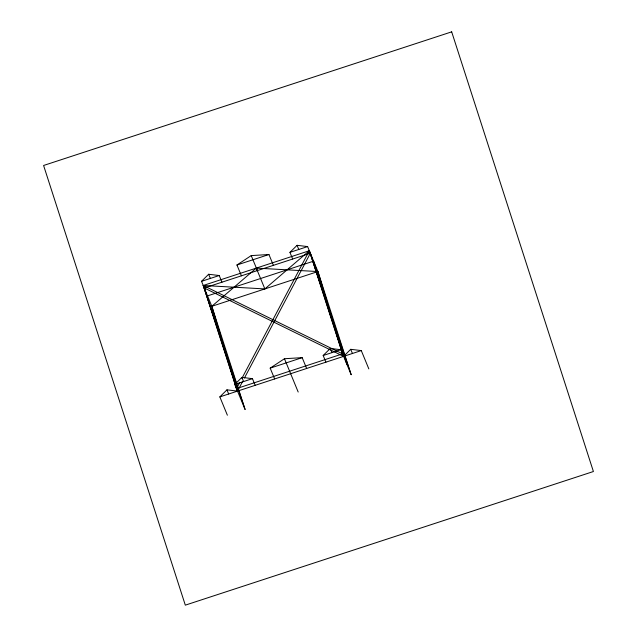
<?xml version="1.0" encoding="UTF-8"?>
<svg xmlns="http://www.w3.org/2000/svg" width="637" height="637" viewBox="0 0 637 637"><rect width="100%" height="100%" fill="white"/><g stroke="black" fill="none" stroke-linecap="round" stroke-linejoin="round"><path stroke-width="0.96" d="M239.711 382.503L236.486 388.61L203.243 285.48L309.335 250.739L351.154 374.683L340.859 349.713L330.3 348.439L323.174 355.502L325.921 362.158M242.02 378.139L309.335 250.739L342.579 353.869L236.486 388.61L211.818 306.293L201.531 281.315L208.649 274.26L219.208 275.526L221.955 282.191M227.377 415.213L219.837 396.899L226.955 389.836L237.513 391.11L242.586 381.507M244.433 378.02L310.362 253.239L343.606 356.37L350.732 349.315L361.283 350.581L368.831 368.895M292.678 259.028L289.939 252.371L297.065 245.317L307.615 246.583L317.911 271.553L351.154 374.683M245.062 409.424L203.243 285.48L342.579 353.869L317.911 271.553L256.289 268.113L211.818 306.293L245.062 409.424L234.766 384.445L241.893 377.391L252.451 378.657L255.198 385.321M203.243 285.48L264.865 288.919L309.335 250.739M241.407 275.821L236.94 265L251.225 255.596L268.941 254.521L273.4 265.342M274.643 378.951L270.184 368.13L284.468 358.727L302.177 357.652L306.644 368.473M236.94 265L268.941 254.521M201.531 281.315L219.208 275.526M289.939 252.371L307.615 246.583M237.513 391.11L204.27 287.98L310.362 253.239M207.535 295.887L313.619 261.146L346.862 364.276M211.818 306.293L317.911 271.553M270.184 368.13L302.177 357.652M234.766 384.445L252.451 378.657M323.174 355.502L340.859 349.713M219.837 396.899L361.283 350.581M204.27 287.98L343.606 356.37M350.732 349.315L352.444 353.471M297.065 245.317L298.777 249.473M330.3 348.439L332.02 352.603M251.225 255.596L257.404 270.582M256.289 268.113L264.865 288.919M284.468 358.727L298.188 392.026M208.649 274.26L210.369 278.425M241.893 377.391L243.613 381.555M226.955 389.836L228.675 394M451.689 31.85L43.595 165.477L185.311 605.15L593.405 471.523L451.689 31.85"/></g></svg>
